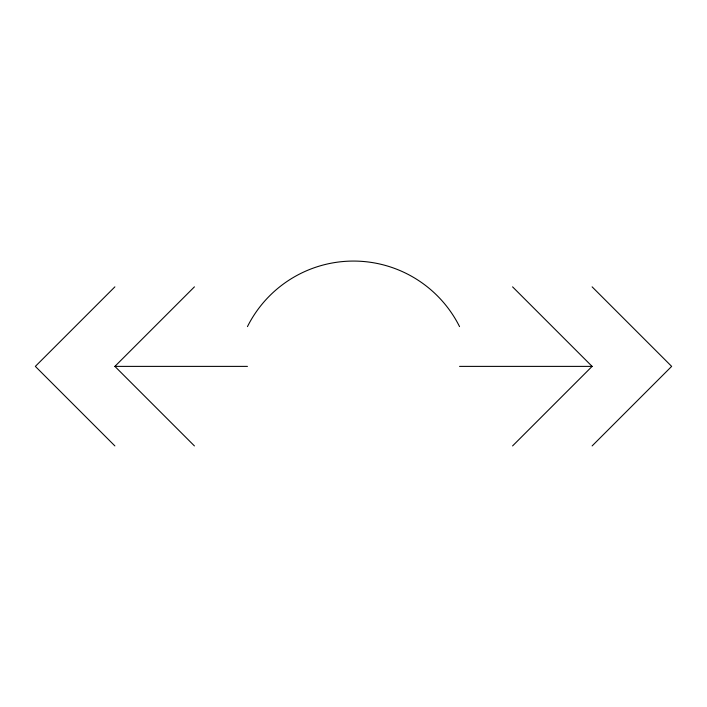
<?xml version="1.0" encoding="UTF-8"?>
<svg xmlns="http://www.w3.org/2000/svg" width="707" height="707" viewBox="0 0 707 707"><rect width="100%" height="100%" fill="white"/><g stroke="black" fill="none" stroke-linecap="round" stroke-linejoin="round"><path stroke-width="1.06" d="M114.888 286.848L35.35 366.385L114.888 445.923M194.425 445.923L114.888 366.385L194.425 286.848M512.575 445.923L592.113 366.385L512.575 286.848M592.113 445.923L671.65 366.385L592.113 286.848M114.888 366.385L247.45 366.385M459.55 366.385L592.113 366.385M247.45 326.616A118.564 118.564 0 0 1 459.55 326.616"/></g></svg>
